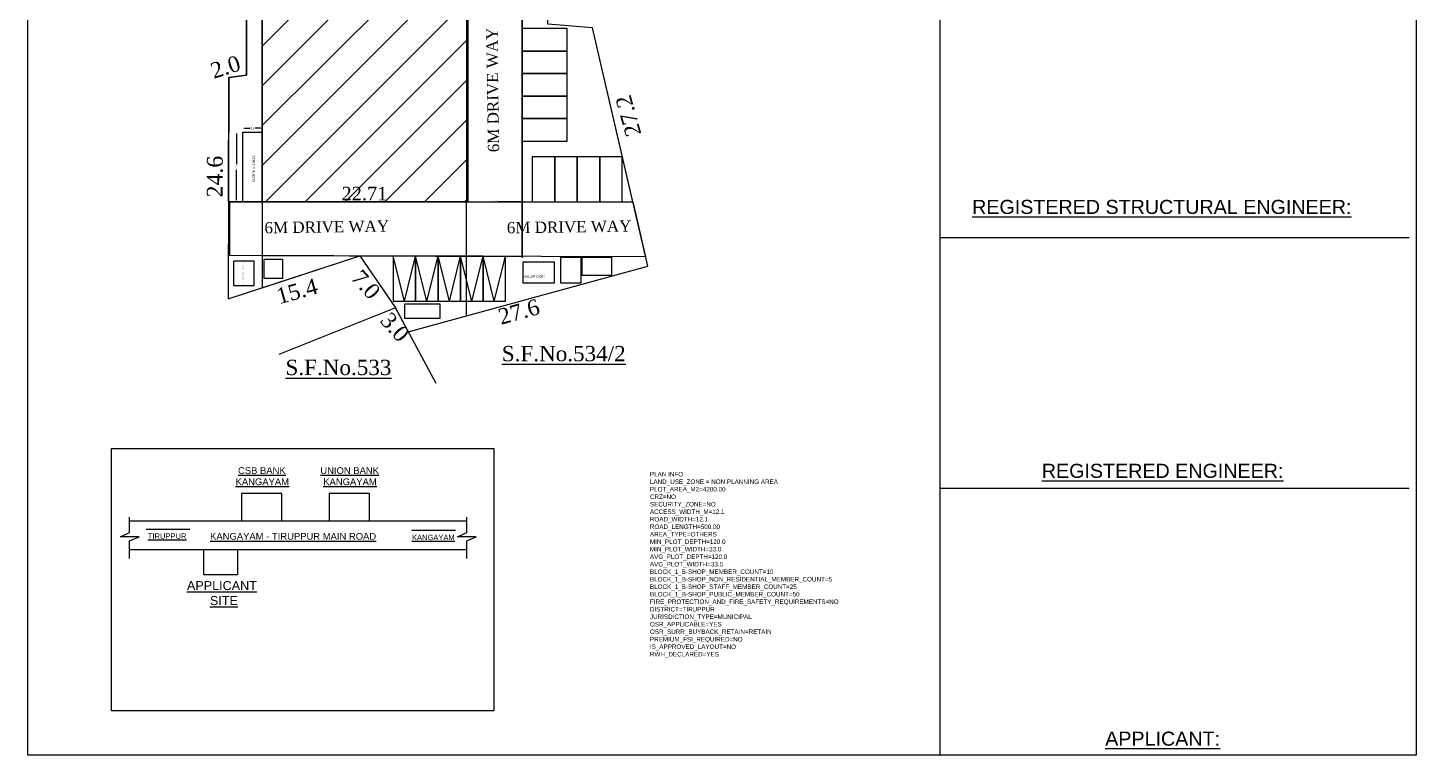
# Model space of a CAD drawing. Header units: metres. Extents: x 29685 to 29940, y 15099 to 15300.
# Drawn here: x 29785.7 to 29940.1, y 15098.7 to 15179.5 of the extents above; entities that cross this region are included whole.
import ezdxf

# ---------------------------------------------------------------- set-up
doc = ezdxf.new("R2010")
doc.units = ezdxf.units.M
doc.header["$MEASUREMENT"] = 0
doc.linetypes.add('HIDDEN', pattern=[0.375, 0.25, -0.125])
for name, color, linetype in [('AS_AT_SITE', 6, 'Continuous'), ('BLK_1_COVERED_AREA', 140, 'Continuous'), ('BLK_1_DA_RAMP_1', 1, 'Continuous'), ('BLK_1_INTERNAL_VEHICULAR_ACCESS', 161, 'Continuous'), ('BLK_1_LVL_0_BLDG_FOOT_PRINT', 1, 'Continuous'), ('BLK_1_LVL_0_REAR_SETBACK', 11, 'Continuous'), ('BLK_1_LVL_0_SIDE_SETBACK1', 171, 'Continuous'), ('BLK_1_LVL_0_SIDE_SETBACK2', 102, 'Continuous'), ('DRIVE_WAY', 255, 'Continuous'), ('FMB_OR_PLR', 70, 'Continuous'), ('LOCATION_PLAN', 7, 'Continuous'), ('PARKING_SLOT', 30, 'Continuous'), ('PLAN_INFO', 1, 'Continuous'), ('PLOT_BOUNDARY', 70, 'Continuous'), ('SOLAR_PANEL', 3, 'Continuous'), ('SOLID_LIQUID_WASTE_TREATMENT', 7, 'Continuous'), ('UG_SUMP', 194, 'Continuous'), ('WASTE_DISPOSAL', 2, 'Continuous'), ('WATER_TANK_CALCULATION', 2, 'Continuous')]:
    doc.layers.add(name, color=color, linetype=linetype)
doc.layers.add('SUPER_IMPOSED', color=5, linetype='Continuous', lineweight=20)
doc.styles.add('i', font='romantic.ttf')
doc.styles.add('KJS', font='times.ttf', dxfattribs={"height": 0.25})
doc.styles.get("Standard").update_dxf_attribs({"font": 'arial.ttf', "height": 0.25})
doc.styles.add('vel', font='arial.ttf', dxfattribs={"height": 1})
doc.dimstyles.new('Copy of BOU', dxfattribs={"dimscale": 0.096, "dimtxt": 0.25, "dimasz": 5, "dimexe": 3.175, "dimexo": 3.175, "dimgap": 2.54, "dimtad": 0, "dimzin": 4, "dimdsep": 46, "dimtxsty": 'KJS', "dimcen": 3, "dimdle": 12.7, "dimse1": 1, "dimse2": 1, "dimsd1": 1, "dimsd2": 1, "dimazin": 0, "dimtfac": 0.75, "dimtmove": 2, "dimatfit": 3, "dimfxl": 0, "dimfrac": 1, "dimtolj": 1, "dimtzin": 0, "dimarcsym": 0})
doc.dimstyles.get("Standard").update_dxf_attribs({"dimtxt": 0.7, "dimasz": 0.18, "dimexe": 0.18, "dimexo": 0.0625, "dimgap": 0.09, "dimtad": 0, "dimdec": 1, "dimzin": 0, "dimdsep": 46, "dimtxsty": 'Standard', "dimcen": 0.09, "dimse1": 1, "dimse2": 1, "dimadec": 0, "dimazin": 0, "dimtfac": 1, "dimtdec": 1, "dimtofl": 0, "dimtmove": 0, "dimatfit": 3, "dimfxl": 0, "dimtolj": 1, "dimtzin": 0, "dimarcsym": 0})

# ---------------------------------------------------------------- blocks, each defined once
blk = doc.blocks.new('*D12')
at = {"layer": 'Defpoints', "color": 0}
for p in [(29811.8, 15160.55), (29834.51, 15161.06), (29834.51, 15160.55)]:
    blk.add_point(p, dxfattribs=at)
at = {"color": 0, "insert": (29823.16, 15161.06), "char_height": 0.25, "attachment_point": 5, "style": 'KJS'}
blk.add_mtext('\\A1;{\\H6x;22.71}', dxfattribs=at)
blk = doc.blocks.new('*D13')
at = {"layer": 'Defpoints', "color": 0}
for p in [(29833.52, 15244.48), (29834, 15244.48), (29834, 15160.21)]:
    blk.add_point(p, dxfattribs=at)
at = {"color": 0, "insert": (29833.52, 15202.35), "char_height": 0.25, "attachment_point": 5, "rotation": 90, "style": 'KJS'}
blk.add_mtext('\\A1;{\\H6x;84.27}', dxfattribs=at)
blk = doc.blocks.new('*D42')
at = {"layer": 'BLK_1_DA_RAMP_1', "color": 0, "lineweight": -2}
for p, q in [((29808.92, 15167.72), (29808.92, 15164.35)), ((29808.92, 15160.35), (29808.92, 15163.72))]:
    blk.add_line(p, q, dxfattribs=at)
at = {"layer": 'BLK_1_DA_RAMP_1', "color": 0}
for points in [[(29808.89, 15167.72), (29808.95, 15167.72), (29808.92, 15167.9)], [(29808.89, 15160.35), (29808.95, 15160.35), (29808.92, 15160.17)]]:
    blk.add_solid(points, dxfattribs=at)
at = {"layer": 'Defpoints', "color": 0}
for p in [(29808.92, 15167.9), (29809.64, 15167.9), (29809.64, 15160.17)]:
    blk.add_point(p, dxfattribs=at)
at = {"layer": 'BLK_1_DA_RAMP_1', "color": 0, "insert": (29808.92, 15164.04), "char_height": 0.25, "attachment_point": 5, "rotation": 90}
blk.add_mtext('\\A1;7.7', dxfattribs=at)
blk = doc.blocks.new('*D43')
at = {"layer": 'BLK_1_DA_RAMP_1', "color": 0, "lineweight": -2}
for p, q in [((29809.82, 15168.34), (29810.41, 15168.34)), ((29811.6, 15168.34), (29811, 15168.34))]:
    blk.add_line(p, q, dxfattribs=at)
at = {"layer": 'BLK_1_DA_RAMP_1', "color": 0}
for points in [[(29809.82, 15168.37), (29809.82, 15168.31), (29809.64, 15168.34)], [(29811.6, 15168.37), (29811.6, 15168.31), (29811.78, 15168.34)]]:
    blk.add_solid(points, dxfattribs=at)
at = {"layer": 'Defpoints', "color": 0}
for p in [(29809.64, 15167.9), (29811.78, 15168.34), (29811.78, 15167.9)]:
    blk.add_point(p, dxfattribs=at)
at = {"layer": 'BLK_1_DA_RAMP_1', "color": 0, "insert": (29810.71, 15168.34), "char_height": 0.25, "attachment_point": 5}
blk.add_mtext('\\A1;2.1', dxfattribs=at)
blk = doc.blocks.new('*D48')
at = {"layer": 'Defpoints', "color": 0}
for p in [(29834.69, 15160.17), (29840.69, 15160.17), (29840.69, 15160.17)]:
    blk.add_point(p, dxfattribs=at)
at = {"layer": 'DRIVE_WAY', "color": 0, "lineweight": -2}
for p, q in [((29834.87, 15160.17), (29837.38, 15160.17)), ((29840.51, 15160.17), (29838.01, 15160.17))]:
    blk.add_line(p, q, dxfattribs=at)
at = {"layer": 'DRIVE_WAY', "color": 0}
for points in [[(29834.87, 15160.2), (29834.87, 15160.14), (29834.69, 15160.17)], [(29840.51, 15160.2), (29840.51, 15160.14), (29840.69, 15160.17)]]:
    blk.add_solid(points, dxfattribs=at)
at = {"layer": 'DRIVE_WAY', "color": 0, "insert": (29837.69, 15160.17), "char_height": 0.25, "attachment_point": 5}
blk.add_mtext('\\A1;6.0', dxfattribs=at)

msp = doc.modelspace()

# ---------------------------------------------------------------- hatches: boundary and pattern name
h = msp.add_hatch()
h.set_pattern_fill('ANSI31', color=256, scale=25)
h.set_pattern_definition([(45, (-705.1334, 389.255), (-2.2097087, 2.2097087), [])])
h.paths.add_polyline_path([(29834.486, 15244.44), (29811.776, 15244.44), (29811.776, 15160.17), (29834.486, 15160.17)])
h.paths.add_polyline_path([(29820.184, 15241.825), (29826.123, 15241.825), (29826.123, 15244.812), (29820.184, 15244.812)], flags=9)
h.paths.add_polyline_path([(29834.799, 15199.774), (29834.799, 15204.882), (29832.221, 15204.882), (29832.221, 15199.774)], flags=9)
h.paths.add_polyline_path([(29814.003, 15193.593), (29829.18, 15193.593), (29829.18, 15197.473), (29814.003, 15197.473)], flags=24)
h.paths.add_polyline_path([(29813.437, 15210.124), (29834.67, 15210.124), (29834.67, 15219.371), (29813.437, 15219.371)], flags=9)

# ---------------------------------------------------------------- linework, layer by layer
for p, q in [((29887.093, 15291.385), (29887.093, 15128.142)), ((29810.054, 15269.235), (29810.054, 15174.235)), ((29840.695, 15160.17), (29840.695, 15249.488)), ((29810.054, 15174.235), (29808.073, 15173.964)), ((29808.073, 15173.964), (29808.004, 15149.364)), ((29811.776, 15160.17), (29811.776, 15154.17)), ((29840.695, 15160.17), (29852.984, 15160.17)), ((29840.695, 15160.17), (29840.695, 15153.936)), ((29887.093, 15156.192), (29939.256, 15156.192)), ((29808.004, 15149.364), (29822.644, 15154.14)), ((29854.404, 15154.051), (29808.017, 15154.181)), ((29822.644, 15154.14), (29826.595, 15148.361)), ((29826.343, 15154.129), (29826.343, 15149.129)), ((29827.593, 15149.129), (29826.343, 15154.129)), ((29827.593, 15149.129), (29828.843, 15154.122)), ((29828.843, 15154.122), (29828.843, 15149.122)), ((29830.093, 15149.122), (29828.843, 15154.122)), ((29830.093, 15149.122), (29831.343, 15154.115)), ((29831.343, 15154.115), (29831.343, 15149.115)), ((29832.593, 15149.115), (29831.343, 15154.115)), ((29832.593, 15149.115), (29833.843, 15154.108)), ((29835.093, 15149.108), (29833.843, 15154.108)), ((29835.093, 15149.108), (29836.343, 15154.101)), ((29836.343, 15154.101), (29836.343, 15149.101)), ((29837.593, 15149.101), (29836.343, 15154.101)), ((29837.593, 15149.101), (29838.843, 15154.094)), ((29828.024, 15145.723), (29854.649, 15152.992)), ((29826.595, 15148.361), (29813.652, 15143.169)), ((29887.093, 15138.604), (29887.093, 15098.653)), ((29887.093, 15128.318), (29939.256, 15128.318)), ((29797.062, 15123.417), (29797.062, 15125.115)), ((29797.062, 15124.686), (29834.52, 15124.686)), ((29834.52, 15123.417), (29834.52, 15125.115)), ((29796.037, 15122.937), (29797.062, 15123.417)), ((29833.495, 15122.937), (29834.52, 15123.417)), ((29798.112, 15122.937), (29796.037, 15122.937)), ((29797.062, 15122.496), (29798.112, 15122.937)), ((29797.062, 15120.5), (29797.062, 15122.496)), ((29835.57, 15122.937), (29833.495, 15122.937)), ((29834.52, 15122.496), (29835.57, 15122.937)), ((29834.52, 15120.5), (29834.52, 15122.496)), ((29797.062, 15121.516), (29834.52, 15121.516))]:
    msp.add_line(p, q)
for points in [[(29785.738, 15098.653), (29785.738, 15292.985), (29940.056, 15292.985), (29940.056, 15098.653)], [(29840.695, 15246.642), (29842.056, 15246.97), (29843.448, 15265.518), (29810.054, 15269.235), (29810.054, 15174.235), (29808.073, 15173.964), (29808.004, 15149.364), (29822.644, 15154.14), (29826.595, 15148.361), (29828.024, 15145.723), (29854.649, 15152.992), (29848.504, 15179.489), (29843.522, 15179.908), (29842.826, 15203.097), (29844.622, 15203.219)], [(29840.695, 15246.642), (29842.056, 15246.97), (29843.448, 15265.518), (29810.054, 15269.235), (29810.054, 15174.235), (29808.073, 15173.964), (29808.004, 15149.364), (29822.644, 15154.14), (29826.595, 15148.361), (29828.024, 15145.723), (29854.649, 15152.992), (29848.504, 15179.489), (29843.522, 15179.908), (29842.826, 15203.097), (29844.622, 15203.219)], [(29840.695, 15246.642), (29842.056, 15246.97), (29843.448, 15265.518), (29810.054, 15269.235), (29810.054, 15174.235), (29808.073, 15173.964), (29808.004, 15149.364), (29822.644, 15154.14), (29826.595, 15148.361), (29828.024, 15145.723), (29854.649, 15152.992), (29848.504, 15179.489), (29843.522, 15179.908), (29842.826, 15203.097), (29844.622, 15203.219)], [(29840.695, 15246.642), (29842.056, 15246.97), (29843.448, 15265.518), (29810.054, 15269.235), (29810.054, 15174.235), (29808.073, 15173.964), (29808.004, 15149.364), (29822.644, 15154.14), (29826.595, 15148.361), (29828.024, 15145.723), (29854.649, 15152.992), (29848.504, 15179.489), (29843.522, 15179.908), (29842.826, 15203.097), (29844.622, 15203.219)], [(29840.695, 15246.642), (29842.056, 15246.97), (29843.448, 15265.518), (29810.054, 15269.235), (29810.054, 15174.235), (29808.073, 15173.964), (29808.004, 15149.364), (29822.644, 15154.14), (29826.595, 15148.361), (29828.024, 15145.723), (29854.649, 15152.992), (29848.504, 15179.489), (29843.522, 15179.908), (29842.826, 15203.097), (29844.622, 15203.219)], [(29808.208, 15160.17), (29834.695, 15160.17), (29834.695, 15245.964), (29810.054, 15245.964), (29810.054, 15251.963), (29834.695, 15251.963), (29834.695, 15266.492), (29840.695, 15265.824), (29840.695, 15160.17), (29852.984, 15160.17), (29854.404, 15154.051), (29808.192, 15154.181)], [(29809.494, 15124.686), (29813.962, 15124.686), (29813.962, 15127.734), (29809.494, 15127.734)], [(29819.239, 15124.686), (29823.707, 15124.686), (29823.707, 15127.734), (29819.239, 15127.734)], [(29805.297, 15121.516), (29809.041, 15121.516), (29809.041, 15118.684), (29805.297, 15118.684)]]:
    msp.add_lwpolyline(points, close=True)
for points in [[(29810.054, 15269.235), (29810.054, 15174.235)], [(29854.649, 15152.992), (29848.504, 15179.489), (29843.522, 15179.908)], [(29828.024, 15145.723), (29854.649, 15152.992)], [(29831.136, 15139.976), (29826.595, 15148.361)]]:
    msp.add_lwpolyline(points)
at = {"layer": 'AS_AT_SITE'}
msp.add_lwpolyline([(29840.695, 15246.642), (29842.056, 15246.97), (29843.448, 15265.518), (29810.054, 15269.235), (29810.054, 15174.235), (29808.073, 15173.964), (29808.004, 15149.364), (29822.644, 15154.14), (29826.595, 15148.361), (29828.024, 15145.723), (29854.649, 15152.992), (29848.504, 15179.489), (29843.522, 15179.908), (29842.826, 15203.097), (29844.622, 15203.219)], close=True, dxfattribs=at)
at = {"layer": 'BLK_1_COVERED_AREA'}
msp.add_lwpolyline([(29811.776, 15244.44), (29834.486, 15244.44), (29834.486, 15160.17), (29811.776, 15160.17)], close=True, dxfattribs=at)
at = {"layer": 'BLK_1_DA_RAMP_1'}
msp.add_lwpolyline([(29811.776, 15160.17), (29809.641, 15160.17), (29809.641, 15167.903), (29811.776, 15167.903)], close=True, dxfattribs=at)
at = {"layer": 'BLK_1_INTERNAL_VEHICULAR_ACCESS'}
msp.add_lwpolyline([(29811.776, 15154.171), (29840.695, 15154.09), (29840.695, 15251.963), (29811.776, 15251.963), (29811.776, 15244.44), (29834.486, 15244.44), (29834.486, 15160.17), (29811.776, 15160.17)], close=True, dxfattribs=at)
at = {"layer": 'BLK_1_LVL_0_BLDG_FOOT_PRINT'}
msp.add_lwpolyline([(29811.776, 15244.44), (29834.486, 15244.44), (29834.486, 15160.17), (29811.776, 15160.17)], close=True, dxfattribs=at)
at = {"layer": 'BLK_1_LVL_0_REAR_SETBACK'}
msp.add_lwpolyline([(29811.776, 15160.17), (29811.776, 15150.594), (29822.644, 15154.14), (29826.595, 15148.361), (29828.024, 15145.723), (29834.486, 15147.488), (29834.486, 15160.17)], close=True, dxfattribs=at)
at = {"layer": 'BLK_1_LVL_0_SIDE_SETBACK1'}
msp.add_lwpolyline([(29834.486, 15160.17), (29852.984, 15160.17), (29848.504, 15179.489), (29843.522, 15179.908), (29842.826, 15203.097), (29844.622, 15203.219), (29840.894, 15244.44), (29834.486, 15244.44)], close=True, dxfattribs=at)
at = {"layer": 'BLK_1_LVL_0_SIDE_SETBACK2'}
msp.add_lwpolyline([(29810.054, 15244.44), (29811.776, 15244.44), (29811.776, 15160.17), (29808.034, 15160.17), (29808.073, 15173.964), (29810.054, 15174.235)], close=True, dxfattribs=at)
at = {"layer": 'FMB_OR_PLR'}
msp.add_lwpolyline([(29840.695, 15246.642), (29842.056, 15246.97), (29843.448, 15265.518), (29810.054, 15269.235), (29810.054, 15174.235), (29808.073, 15173.964), (29808.004, 15149.364), (29822.644, 15154.14), (29826.595, 15148.361), (29828.024, 15145.723), (29854.649, 15152.992), (29848.504, 15179.489), (29843.522, 15179.908), (29842.826, 15203.097), (29844.622, 15203.219)], close=True, dxfattribs=at)
at = {"layer": 'LOCATION_PLAN'}
msp.add_lwpolyline([(29795.055, 15132.733), (29837.547, 15132.733), (29837.547, 15103.586), (29795.055, 15103.586)], close=True, dxfattribs=at)
at = {"layer": 'PARKING_SLOT'}
msp.add_line((29833.843, 15154.108), (29833.843, 15149.108), dxfattribs=at)
for points in [[(29845.688, 15176.91), (29845.695, 15179.41), (29840.695, 15179.41), (29840.695, 15176.91)], [(29845.688, 15174.41), (29845.695, 15176.91), (29840.695, 15176.91), (29840.695, 15174.41)], [(29845.688, 15171.91), (29845.695, 15174.41), (29840.695, 15174.41), (29840.695, 15171.91)], [(29845.688, 15169.41), (29845.695, 15171.91), (29840.695, 15171.91), (29840.695, 15169.41)], [(29845.688, 15166.91), (29845.695, 15169.41), (29840.695, 15169.41), (29840.695, 15166.91)], [(29844.314, 15165.163), (29841.814, 15165.17), (29841.814, 15160.17), (29844.314, 15160.17)], [(29846.814, 15165.163), (29844.314, 15165.17), (29844.314, 15160.17), (29846.814, 15160.17)], [(29849.314, 15165.163), (29846.814, 15165.17), (29846.814, 15160.17), (29849.314, 15160.17)], [(29851.814, 15165.163), (29849.314, 15165.17), (29849.314, 15160.17), (29851.814, 15160.17)], [(29828.843, 15154.122), (29826.343, 15154.129), (29826.343, 15149.129), (29828.843, 15149.129)], [(29831.343, 15154.115), (29828.843, 15154.122), (29828.843, 15149.122), (29831.343, 15149.122)], [(29833.843, 15154.108), (29831.343, 15154.115), (29831.343, 15149.115), (29833.843, 15149.115)], [(29836.343, 15154.101), (29833.843, 15154.108), (29833.843, 15149.108), (29836.343, 15149.108)], [(29838.843, 15154.094), (29836.343, 15154.101), (29836.343, 15149.101), (29838.843, 15149.101)]]:
    msp.add_lwpolyline(points, close=True, dxfattribs=at)
at = {"layer": 'PLOT_BOUNDARY'}
msp.add_lwpolyline([(29840.695, 15246.642), (29842.056, 15246.97), (29843.448, 15265.518), (29810.054, 15269.235), (29810.054, 15174.235), (29808.073, 15173.964), (29808.004, 15149.364), (29822.644, 15154.14), (29826.595, 15148.361), (29828.024, 15145.723), (29854.649, 15152.992), (29848.504, 15179.489), (29843.522, 15179.908), (29842.826, 15203.097), (29844.622, 15203.219)], close=True, dxfattribs=at)
at = {"layer": 'SOLAR_PANEL'}
msp.add_lwpolyline([(29827.643, 15148.802), (29831.518, 15148.802), (29831.518, 15147.176), (29827.643, 15147.176)], close=True, dxfattribs=at)
at = {"layer": 'SOLID_LIQUID_WASTE_TREATMENT'}
msp.add_lwpolyline([(29847.358, 15151.949), (29847.358, 15154.02), (29850.61, 15154.02), (29850.61, 15151.949)], close=True, dxfattribs=at)
at = {"layer": 'SUPER_IMPOSED'}
msp.add_lwpolyline([(29840.695, 15246.642), (29842.056, 15246.97), (29843.448, 15265.518), (29810.054, 15269.235), (29810.054, 15174.235), (29808.073, 15173.964), (29808.004, 15149.364), (29822.644, 15154.14), (29826.595, 15148.361), (29828.024, 15145.723), (29854.649, 15152.992), (29848.504, 15179.489), (29843.522, 15179.908), (29842.826, 15203.097), (29844.622, 15203.219)], close=True, dxfattribs=at)
at = {"layer": 'UG_SUMP'}
msp.add_lwpolyline([(29840.805, 15151.119), (29840.805, 15153.47), (29844.252, 15153.47), (29844.252, 15151.119)], close=True, dxfattribs=at)
at = {"layer": 'WASTE_DISPOSAL'}
msp.add_lwpolyline([(29844.974, 15153.986), (29847.203, 15153.986), (29847.203, 15151.13), (29844.974, 15151.13)], close=True, dxfattribs=at)
at = {"layer": 'WATER_TANK_CALCULATION', "color": 5}
msp.add_lwpolyline([(29808.628, 15153.606), (29810.855, 15153.606), (29810.855, 15150.831), (29808.628, 15150.831)], close=True, dxfattribs=at)
at = {"layer": 'WATER_TANK_CALCULATION', "color": 6}
msp.add_lwpolyline([(29812.009, 15153.782), (29814.045, 15153.782), (29814.045, 15151.629), (29812.009, 15151.629)], close=True, dxfattribs=at)

# ---------------------------------------------------------------- texts
at = {"attachment_point": 7, "style": 'i'}
for s, insert, char_height, rotation in [('6M DRIVE WAY', (29838.16, 15165.676), 1.25, 90.80062), ('2.0', (29806.409, 15173.776), 1.75, 17.58703), ('27.2', (29853.982, 15167.722), 1.75, 105.59416), ('24.6', (29807.428, 15160.641), 1.75, 89.81753), ('6M DRIVE WAY', (29812.058, 15156.622), 1.25, 0.80062), ('6M DRIVE WAY', (29838.992, 15156.622), 1.25, 0.80062), ('7.0', (29821.54, 15151.589), 1.75, 311.77287), ('15.4', (29813.674, 15148.728), 1.75, 15.59416), ('3.0', (29824.765, 15146.86), 1.75, 311.77287), ('27.6', (29838.34, 15146.447), 1.75, 15.59416)]:
    msp.add_mtext(s, dxfattribs=dict(at, insert=insert, char_height=char_height, rotation=rotation))
at = {"char_height": 1.56552, "attachment_point": 5}
for s, insert in [('{\\LREGISTERED STRUCTURAL ENGINEER:}', (29911.777, 15159.577)), ('{\\LREGISTERED ENGINEER:}', (29911.869, 15130.247)), ('{\\LAPPLICANT:}', (29911.869, 15100.485))]:
    msp.add_mtext(s, dxfattribs=dict(at, insert=insert))
at = {"char_height": 1.7, "attachment_point": 7, "style": 'i'}
for s, insert in [('{\\LS.F.No.534/2}', (29838.423, 15142.401)), ('{\\LS.F.No.533}', (29814.385, 15140.866))]:
    msp.add_mtext(s, dxfattribs=dict(at, insert=insert))
at = {"attachment_point": 1, "style": 'vel'}
for s, width, gutter_width, insert, char_height in [('{\\W5.74167;\\L  \\W1;CSB BANK\\P\\W5.27945;  \\W1;KANGAYAM}', 11.92993, 2.503, (29805.764, 15130.665), 0.75), ('{\\W9.43677;\\L \\W1;UNION BANK\\P\\W5.27945;  \\W1;KANGAYAM}', 11.92993, 2.503, (29815.509, 15130.665), 0.75), ('{\\W8.63177;\\L    \\W1;TIRUPPUR}', 20.33526, 2.002, (29791.044, 15123.305, 126.262), 0.6), ('{\\W6.0957;\\L  \\W1;KANGAYAM - TIRUPPUR MAIN ROAD}', 25.41907, 2.503, (29802.458, 15123.356, 126.262), 0.75), ('{\\W8.43208;\\L    \\W1;KANGAYAM }', 20.33526, 2.002, (29820.586, 15123.156, 126.262), 0.6), ('{\\W5.38693;\\L \\W1;APPLICANT\\P\\W5.47422;  \\W1; SITE}', 11.92993, 2.503, (29801.339, 15118.007, 126.262), 1.00108)]:
    msp.add_mtext_dynamic_manual_height_columns(s, width=width, gutter_width=gutter_width, heights=[0], dxfattribs=dict(at, insert=insert, char_height=char_height))
at = {"layer": 'BLK_1_DA_RAMP_1', "insert": (29810.68, 15162.305), "char_height": 0.3, "attachment_point": 1, "rotation": 90}
msp.add_mtext_dynamic_manual_height_columns('SLOPE = 1IN12', width=33.44636, gutter_width=25, heights=[0], dxfattribs=at)
at = {"layer": 'PLAN_INFO', "linetype": 'HIDDEN', "insert": (29854.887, 15130.131), "char_height": 0.5, "attachment_point": 1}
msp.add_mtext_dynamic_manual_height_columns('PLAN INFO\\PLAND_USE_ZONE = NON PLANNING AREA\\PPLOT_AREA_M2=4200.00 \\PCRZ=NO\\PSECURITY_ZONE=NO\\PACCESS_WIDTH_M=12.1\\PROAD_WIDTH=12.1\\PROAD_LENGTH=500.00\\PAREA_TYPE=OTHERS\\PMIN_PLOT_DEPTH=120.0\\PMIN_PLOT_WIDTH=33.0\\PAVG_PLOT_DEPTH=120.0\\PAVG_PLOT_WIDTH=33.0\\PBLOCK_1_B-SHOP_MEMBER_COUNT=10\\PBLOCK_1_B-SHOP_NON_RESIDENTIAL_MEMBER_COUNT=5\\PBLOCK_1_B-SHOP_STAFF_MEMBER_COUNT=25\\PBLOCK_1_B-SHOP_PUBLIC_MEMBER_COUNT=50\\PFIRE_PROTECTION_AND_FIRE_SAFETY_REQUIREMENTS=NO\\PDISTRICT=TIRUPPUR\\PJURISDICTION_TYPE=MUNICIPAL\\POSR_APPLICABLE=YES\\POSR_SURR_BUYBACK_RETAIN=RETAIN\\PPREMIUM_FSI_REQUIRED=NO\\PIS_APPROVED_LAYOUT=NO\\PRWH_DECLARED=YES', width=39.71328, gutter_width=8.004, heights=[30.979], dxfattribs=at)
at = {"layer": 'UG_SUMP', "insert": (29843.219, 15151.726), "char_height": 0.25, "attachment_point": 1, "rotation": 180}
msp.add_mtext_dynamic_manual_height_columns('10000 LIETRS', width=33.44636, gutter_width=25, heights=[0], dxfattribs=at)
at = {"layer": 'WATER_TANK_CALCULATION', "color": 150, "insert": (29809.612, 15150.831), "char_height": 0.1, "width": 7.7841, "attachment_point": 1, "rotation": 90}
msp.add_mtext('WATER_TANK_CAPACITY_L=10000 LTRS', dxfattribs=at)

# ---------------------------------------------------------------- dimensions: what is measured, and where the dimension line sits
dim = msp.add_linear_dim(base=(29833.522, 15244.481), p1=(29834.001, 15160.211), p2=(29834.001, 15244.481), angle=90, text='{\\H6x;<>}', dimstyle='Copy of BOU', override={"dimtxt": 5})
dim.commit()
dim.dimension.update_dxf_attribs({"geometry": '*D13', "text_midpoint": (29833.522, 15202.346)})
dim = msp.add_linear_dim(base=(29834.512, 15161.059), p1=(29811.802, 15160.549), p2=(29834.512, 15160.549), text='{\\H6x;<>}', dimstyle='Copy of BOU', override={"dimtxt": 5})
dim.commit()
dim.dimension.update_dxf_attribs({"geometry": '*D12', "text_midpoint": (29823.157, 15161.059)})
at = {"layer": 'BLK_1_DA_RAMP_1'}
for p1, p2, distance, picture, middle in [((29809.641, 15160.17), (29809.641, 15167.903), 0.719, '*D42', (29808.922, 15164.037)), ((29809.641, 15167.903), (29811.776, 15167.903), 0.432, '*D43', (29810.709, 15168.335))]:
    dim = msp.add_aligned_dim(p1=p1, p2=p2, distance=distance, dimstyle='Standard', override={"dimfxl": 0.18}, dxfattribs=at)
    dim.commit()
    dim.dimension.update_dxf_attribs({"geometry": picture, "text_midpoint": middle})
at = {"layer": 'DRIVE_WAY'}
dim = msp.add_aligned_dim(p1=(29834.695, 15160.17), p2=(29840.695, 15160.17), distance=0, dimstyle='Standard', dxfattribs=at)
dim.commit()
dim.dimension.update_dxf_attribs({"geometry": '*D48', "text_midpoint": (29837.695, 15160.17)})

# ---------------------------------------------------------------- leaders
for points in [[(29798.879, 15123.771), (29803.742, 15123.771)], [(29833.285, 15123.622), (29828.421, 15123.622)]]:
    msp.add_leader(points, dimstyle='Standard', override={"dimasz": 0.5, "dimgap": 0.09, "dimtad": 0, "dimfxl": 0.18})

doc.saveas('drawing.dxf')
